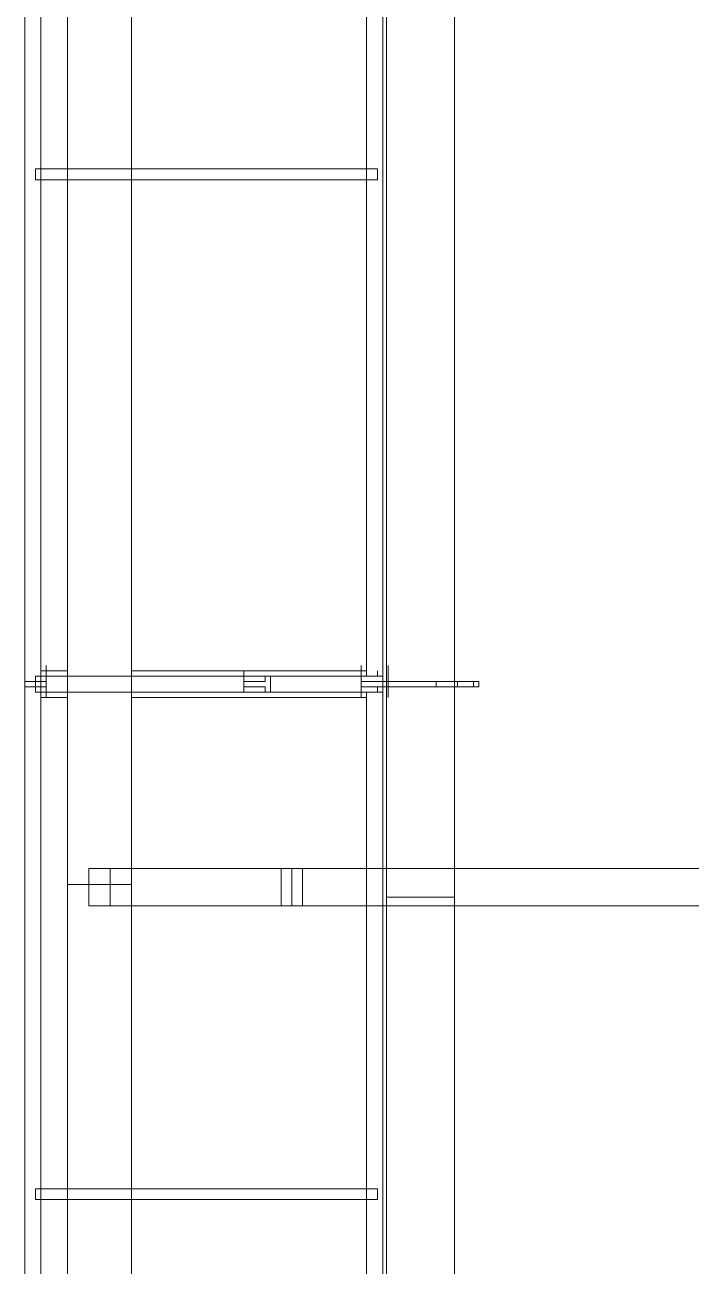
# Model space of a CAD drawing. Header units: inches. Extents: x -1128 to 651, y 96 to 845.
# Drawn here: x -205.67 to -201.96, y 787.3 to 794.22 of the extents above; entities that cross this region are included whole.
import ezdxf

# ---------------------------------------------------------------- set-up
doc = ezdxf.new("R2010")
doc.units = ezdxf.units.IN
doc.header["$MEASUREMENT"] = 0
doc.layers.add('Cable Tray', color=7, linetype='Continuous')
doc.layers.add('Layer 1', color=7, linetype='Continuous')

msp = doc.modelspace()

# ---------------------------------------------------------------- linework, layer by layer
at = {"layer": 'Cable Tray', "color": 0, "linetype": 'Continuous', "lineweight": 5}
for p, q in [((-203.6555, 801.6741), (-203.6555, 789.3579)), ((-203.2769, 801.6741), (-203.2769, 789.3579)), ((-203.2769, 801.6741), (-203.2769, 789.3579))]:
    msp.add_line(p, q, dxfattribs=at)
msp.add_lwpolyline([(-203.2769, 775.3501), (-203.2769, 789.3579), (-203.2769, 775.3501), (-203.6555, 775.3501), (-203.6555, 789.3579), (-203.5151, 789.3579), (-203.4696, 789.3579), (-203.4174, 789.3579), (-203.2769, 789.3579)], dxfattribs=at)
at = {"layer": 'Layer 1', "color": 0, "lineweight": 5}
for points in [[(-205.6699, 748.0051), (-205.6699, 801.949)], [(-205.5806, 748.0051), (-205.5806, 801.949), (-205.6699, 801.949)], [(-205.4318, 801.7111), (-205.4318, 789.4294)], [(-205.4318, 801.7111), (-205.4318, 775.4232)], [(-205.4318, 775.4232), (-205.0751, 775.4232), (-205.0751, 789.4294), (-205.0751, 801.7111)], [(-205.0751, 801.7111), (-205.0751, 789.4294)], [(-203.7666, 796.1798), (-203.7666, 790.5891)], [(-203.6775, 796.1798), (-203.6775, 790.5891)], [(-205.6104, 793.4142), (-205.6104, 793.3547), (-203.707, 793.3547)], [(-205.6104, 793.4142), (-203.707, 793.4142)], [(-203.707, 793.4142), (-203.707, 793.3547)], [(-205.6699, 790.6188), (-205.6699, 790.6486)], [(-205.6699, 790.5595), (-205.6699, 790.6188)], [(-205.6699, 790.6188), (-205.6699, 790.4702)], [(-205.5806, 790.6188), (-205.4318, 790.6188)], [(-205.5509, 790.6188), (-205.5509, 790.6486)], [(-205.5509, 790.4702), (-205.5509, 790.6188), (-205.5509, 790.5595)], [(-205.0751, 790.6188), (-203.7666, 790.6188)], [(-204.4505, 790.5891), (-204.4505, 790.6188)], [(-203.7963, 790.6188), (-203.7963, 790.6486)], [(-203.7963, 790.6188), (-203.7963, 790.5595), (-203.6477, 790.5595)], [(-203.7963, 790.5298), (-203.7963, 790.4702), (-203.7963, 790.6188)], [(-203.707, 790.5891), (-203.707, 790.6188)], [(-203.6477, 790.6188), (-203.6477, 790.6486)], [(-203.6477, 790.6188), (-203.6477, 790.5595)], [(-203.6477, 790.4702), (-203.6477, 790.6188)], [(-205.5509, 790.5595), (-205.6699, 790.5595)], [(-205.6104, 790.5891), (-205.6104, 790.5), (-203.7963, 790.5), (-203.707, 790.5)], [(-205.6104, 790.5891), (-203.707, 790.5891)], [(-203.6775, 790.5891), (-204.4505, 790.5891)], [(-204.4505, 790.5), (-203.6775, 790.5), (-203.6775, 790.5891)], [(-204.4505, 790.5), (-204.4505, 790.5891)], [(-204.4505, 790.5595), (-204.4505, 790.5891), (-204.4505, 790.5)], [(-204.3316, 790.5595), (-204.4505, 790.5595)], [(-204.3316, 790.5595), (-204.3316, 790.5891), (-204.3019, 790.5891)], [(-204.3019, 790.5), (-204.3019, 790.5891)], [(-203.6775, 790.5595), (-203.6775, 790.5891)], [(-203.6775, 790.5298), (-203.261, 790.5298), (-203.261, 790.5595)], [(-203.6775, 790.5595), (-203.261, 790.5595)], [(-203.6775, 790.5298), (-203.6775, 790.5595)], [(-203.6775, 790.5298), (-203.6775, 790.5595)], [(-203.1422, 790.5298), (-203.1422, 790.5595), (-203.172, 790.5595), (-203.172, 790.5298), (-203.1422, 790.5298), (-203.6477, 790.5298)], [(-203.1422, 790.5595), (-203.6477, 790.5595)], [(-203.3801, 790.5298), (-203.3801, 790.5595)], [(-203.261, 790.5298), (-203.261, 790.5595)], [(-205.6699, 790.5298), (-205.5509, 790.5298)], [(-205.6699, 790.4702), (-205.6699, 790.5298)], [(-205.5806, 790.4702), (-205.4318, 790.4702)], [(-205.5509, 790.5298), (-205.5509, 790.4702)], [(-205.5509, 790.4702), (-205.5509, 790.5)], [(-205.0751, 790.4702), (-203.7666, 790.4702)], [(-204.4505, 790.5), (-204.4505, 790.5298), (-204.3316, 790.5298)], [(-204.4505, 790.5), (-204.4505, 790.5298)], [(-204.3019, 790.5), (-204.3316, 790.5), (-204.3316, 790.5298)], [(-203.7963, 790.5298), (-203.6477, 790.5298)], [(-203.7963, 790.4702), (-203.7963, 790.5)], [(-203.7666, 790.5), (-203.7666, 784.9092)], [(-203.707, 790.5), (-203.707, 790.5298)], [(-203.6775, 790.5), (-203.6775, 784.9092)], [(-203.6477, 790.5298), (-203.6477, 790.4702)], [(-203.6477, 790.4702), (-203.6477, 790.5)], [(-205.313, 789.3106), (-205.313, 789.5187), (-204.2423, 789.5187)], [(-205.1939, 789.5187), (-205.313, 789.5187)], [(-204.1235, 789.5187), (-205.1939, 789.5187)], [(-205.1939, 789.3106), (-205.1939, 789.5187)], [(-204.1235, 789.3106), (-204.2423, 789.3106), (-204.2423, 789.5187)], [(-204.1235, 789.3106), (-204.1235, 789.5187), (-204.2423, 789.5187)], [(-197.8191, 789.5187), (-204.183, 789.5187)], [(-197.8191, 789.5187), (-204.183, 789.5187)], [(-204.183, 789.3106), (-204.183, 789.5187)], [(-205.0751, 789.4294), (-205.4318, 789.4294)], [(-205.4318, 775.4232), (-205.4318, 789.4294)], [(-205.0751, 775.4232), (-205.0751, 789.4294)], [(-204.2423, 789.3106), (-205.313, 789.3106), (-205.1939, 789.3106)], [(-204.1235, 789.3106), (-205.1939, 789.3106)], [(-204.183, 789.3106), (-197.8191, 789.3106), (-203.6775, 789.3106), (-204.183, 789.3106)], [(-205.6104, 787.7344), (-203.707, 787.7344), (-203.707, 787.6748)], [(-205.6104, 787.6748), (-205.6104, 787.7344)], [(-205.6104, 787.6748), (-203.707, 787.6748)]]:
    msp.add_lwpolyline(points, dxfattribs=at)
for points in [[(-203.6477, 790.5595), (-203.6477, 790.5595), (-203.6477, 790.5298), (-203.6477, 790.5298), (-203.6477, 790.5298), (-203.6477, 790.5595), (-203.6477, 790.5595)], [(-203.6477, 790.5595), (-203.6477, 790.5595), (-203.6477, 790.5298), (-203.6477, 790.5298), (-203.6477, 790.5298), (-203.6477, 790.5595), (-203.6477, 790.5595)], [(-203.6477, 790.5298), (-203.6477, 790.5298), (-203.6477, 790.5595), (-203.6477, 790.5595), (-203.6477, 790.5595), (-203.6477, 790.5298), (-203.6477, 790.5298)]]:
    msp.add_open_spline(points, degree=3, knots=[0, 0, 0, 0, 1, 1, 1, 2, 2, 2, 2], dxfattribs=at)

doc.saveas('drawing.dxf')
